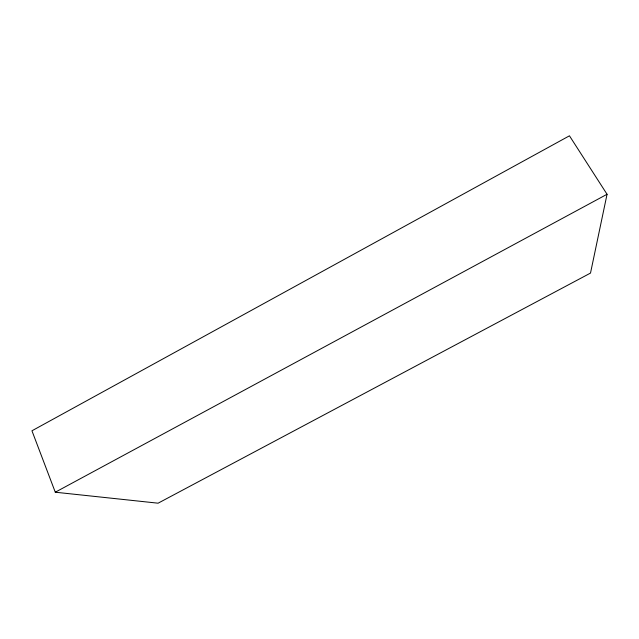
<?xml version="1.0" encoding="UTF-8"?>
<svg xmlns="http://www.w3.org/2000/svg" width="639" height="639" viewBox="0 0 639 639"><rect width="100%" height="100%" fill="white"/><g stroke="black" fill="none" stroke-linecap="round" stroke-linejoin="round"><path stroke-width="0.96" d="M607.05 194.272L590.508 273.077L158.089 503.189L55.281 492.214L31.95 430.79L569.453 135.811L607.05 194.272L55.281 492.214"/></g></svg>
